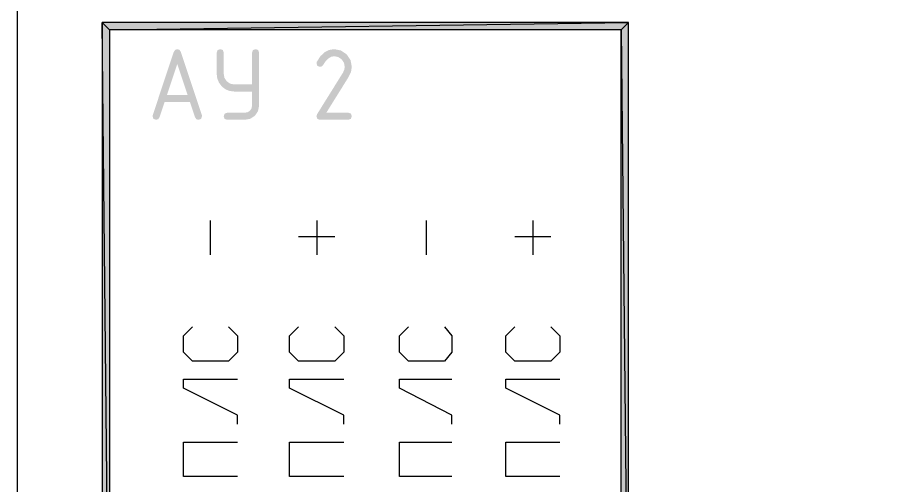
# Model space of a CAD drawing. Header units: millimetres. Extents: x 0 to 420, y 0 to 297.
# Drawn here: x 96.35 to 117, y 249.3 to 260.3 of the extents above; entities that cross this region are included whole.
import ezdxf

# ---------------------------------------------------------------- set-up
doc = ezdxf.new("R2010")
doc.units = ezdxf.units.MM
doc.layers.get('0').update_dxf_attribs({"linetype": 'CONTINUOUS'})

msp = doc.modelspace()

# ---------------------------------------------------------------- hatches: boundary and pattern name
at = {"true_color": 0x000007}
h = msp.add_hatch(color=0, dxfattribs=at)
h.paths.add_polyline_path([(110.701667, 243.205), (110.532333, 243.374333), (98.340333, 243.205)], flags=0)
h.paths.add_polyline_path([(110.532333, 243.374333), (98.340333, 243.205), (98.509667, 243.374333)], flags=0)
h.paths.add_polyline_path([(98.340333, 243.205), (98.509667, 243.374333), (98.340333, 260.180667)], flags=0)
h.paths.add_polyline_path([(98.509667, 243.374333), (98.340333, 260.180667), (98.509667, 260.011333)], flags=0)
h.paths.add_polyline_path([(98.340333, 260.180667), (98.509667, 260.011333), (110.701667, 260.180667)], flags=0)
h.paths.add_polyline_path([(98.509667, 260.011333), (110.701667, 260.180667), (110.532333, 260.011333)], flags=0)
h.paths.add_polyline_path([(110.701667, 260.180667), (110.532333, 260.011333), (110.701667, 243.205)], flags=0)
h.paths.add_polyline_path([(110.532333, 260.011333), (110.701667, 243.205), (110.532333, 243.374333)], flags=0)
h = msp.add_hatch(color=0, dxfattribs=at)
h.paths.add_polyline_path([(100.10323, 259.20766), (99.859592, 258.475647), (100.347418, 258.475647)], flags=0)
h.paths.add_polyline_path([(100.684211, 257.977899), (100.663264, 257.915405), (100.600977, 257.894666), (100.551023, 257.908791), (100.522153, 257.951441), (100.40254, 258.309731), (99.80392, 258.309731), (99.684306, 257.951441), (99.655023, 257.908791), (99.605482, 257.894666), (99.542988, 257.915405), (99.522249, 257.977899), (99.526107, 258.003806), (100.020547, 259.487678), (100.05238, 259.537563), (100.10323, 259.554375), (100.153735, 259.538321), (100.184809, 259.490434), (100.680352, 258.003806)], flags=0)
for points in [[(101.85853, 258.55888), (101.443464, 258.55888), (101.332369, 258.571713), (101.235587, 258.610281), (101.153172, 258.674687), (101.085174, 258.765035), (101.042524, 258.863426), (101.028399, 258.973394), (101.028399, 259.471693), (101.049139, 259.533704), (101.111633, 259.554375), (101.173645, 259.533704), (101.194315, 259.471693), (101.194315, 258.973394), (101.212505, 258.877827), (101.267076, 258.797556), (101.347622, 258.742986), (101.443464, 258.724796), (101.85853, 258.724796), (101.85853, 259.471693), (101.8792, 259.533704), (101.941212, 259.554375), (102.003499, 259.533704), (102.024445, 259.471693), (102.024445, 258.226497), (102.000192, 258.097582), (101.927983, 257.990577), (101.821047, 257.918643), (101.692614, 257.894666), (101.277549, 257.894666), (101.215055, 257.915405), (101.194315, 257.977899), (101.215055, 258.039911), (101.277549, 258.060581), (101.692614, 258.060581), (101.756279, 258.072639), (101.810023, 258.109088), (101.846265, 258.162418), (101.85853, 258.226497)], [(103.788385, 259.554375), (103.947617, 259.52392), (104.081632, 259.433107), (104.172927, 259.298818), (104.20345, 259.13931), (104.184502, 259.020592), (104.127934, 258.900634), (103.60483, 258.060581), (104.120217, 258.060581), (104.182504, 258.039911), (104.20345, 257.977899), (104.182504, 257.915405), (104.120217, 257.894666), (103.456553, 257.894666), (103.394059, 257.915405), (103.37332, 257.977899), (103.3871, 258.025304), (103.995642, 259.002608), (104.026923, 259.069926), (104.037534, 259.13931), (104.019069, 259.235152), (103.964223, 259.315699), (103.883745, 259.370269), (103.788385, 259.388459), (103.71913, 259.37535), (103.652717, 259.336094), (103.589095, 259.270792), (103.528211, 259.179548), (103.49879, 259.149301), (103.456553, 259.13931), (103.394059, 259.160049), (103.37332, 259.222543), (103.381037, 259.256719), (103.464219, 259.386943), (103.559906, 259.479961), (103.667996, 259.535771)]]:
    msp.add_hatch(color=0, dxfattribs=at).paths.add_polyline_path(points, flags=0)

# ---------------------------------------------------------------- linework, layer by layer
at = {"color": 0, "true_color": 0x000096}
msp.add_lwpolyline([(100.838, 243.289667), (100.838, 240.834333), (96.350667, 240.834333), (96.350667, 260.942667), (96.350667, 261.789333), (135.974667, 261.789333), (135.974667, 252.73)], dxfattribs=at)
at = {"color": 0, "true_color": 0x000007}
for points in [[(98.340333, 243.205), (98.509667, 243.374333), (98.340333, 260.180667)], [(98.509667, 243.374333), (98.340333, 260.180667), (98.509667, 260.011333)], [(98.340333, 260.180667), (98.509667, 260.011333), (110.701667, 260.180667)], [(98.509667, 260.011333), (110.701667, 260.180667), (110.532333, 260.011333)], [(110.701667, 260.180667), (110.532333, 260.011333), (110.701667, 243.205)], [(110.532333, 260.011333), (110.701667, 243.205), (110.532333, 243.374333)]]:
    msp.add_lwpolyline(points, close=True, dxfattribs=at)
for points in [[(100.880333, 254.719667), (100.880333, 255.524)], [(103.378, 255.524), (103.378, 254.719667)], [(105.960333, 254.719667), (105.960333, 255.524)], [(108.458, 255.524), (108.458, 254.719667)], [(103.801333, 255.143), (102.954667, 255.143)], [(108.881333, 255.143), (108.034667, 255.143)], [(101.303667, 253.026333), (101.515333, 252.814667), (101.515333, 252.433667), (101.303667, 252.222), (100.457, 252.222), (100.245333, 252.433667), (100.245333, 252.814667), (100.457, 253.026333)], [(103.801333, 253.026333), (104.013, 252.814667), (104.013, 252.433667), (103.801333, 252.222), (102.954667, 252.222), (102.743, 252.433667), (102.743, 252.814667), (102.954667, 253.026333)], [(106.383667, 253.026333), (106.553, 252.814667), (106.553, 252.433667), (106.383667, 252.222), (105.537, 252.222), (105.325333, 252.433667), (105.325333, 252.814667), (105.537, 253.026333)], [(108.881333, 253.026333), (109.093, 252.814667), (109.093, 252.433667), (108.881333, 252.222), (108.034667, 252.222), (107.823, 252.433667), (107.823, 252.814667), (108.034667, 253.026333)], [(101.515333, 250.740333), (101.515333, 250.952), (100.245333, 251.587), (100.245333, 251.798667), (101.515333, 251.798667)], [(104.013, 250.740333), (104.013, 250.952), (102.743, 251.587), (102.743, 251.798667), (104.013, 251.798667)], [(106.553, 250.740333), (106.553, 250.952), (105.325333, 251.587), (105.325333, 251.798667), (106.553, 251.798667)], [(109.093, 250.740333), (109.093, 250.952), (107.823, 251.587), (107.823, 251.798667), (109.093, 251.798667)], [(101.515333, 249.512667), (100.245333, 249.512667), (100.245333, 250.317), (101.515333, 250.317)], [(104.013, 249.512667), (102.743, 249.512667), (102.743, 250.317), (104.013, 250.317)], [(106.553, 249.512667), (105.325333, 249.512667), (105.325333, 250.317), (106.553, 250.317)], [(109.093, 249.512667), (107.823, 249.512667), (107.823, 250.317), (109.093, 250.317)]]:
    msp.add_lwpolyline(points, dxfattribs=at)

doc.saveas('drawing.dxf')
